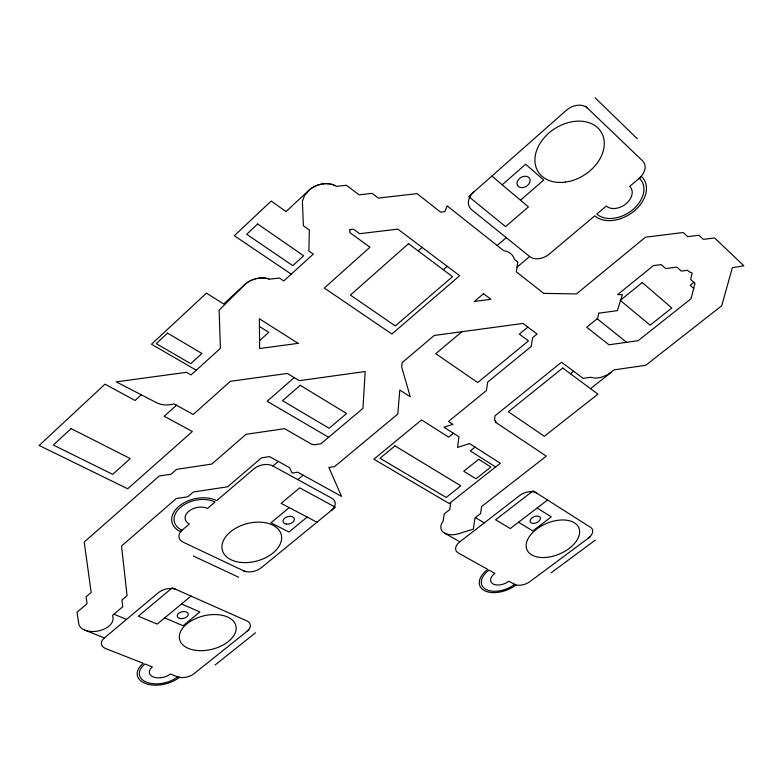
<?xml version="1.0" encoding="UTF-8"?>
<svg xmlns="http://www.w3.org/2000/svg" width="783" height="783" viewBox="0 0 783 783"><rect width="100%" height="100%" fill="white"/><g stroke="black" fill="none" stroke-linecap="round" stroke-linejoin="round"><path stroke-width="1.17" d="M450.685 502.402L449.785 509.576L444.206 513.961L443.158 520.979A16.658 10.257 -20.8 0 0 443.873 532.685L444.861 533.282A16.658 10.257 -20.8 0 0 458.916 533.624L473.382 529.102L474.987 517.955L480.556 513.628L481.604 506.562L546.309 456.137L496.011 422.575L494.504 419.424L495.042 415.773L561.528 362.245L583.12 378.355L590.353 377.308L595.706 378.13L600.6 377.514L607.295 374.94L614.264 369.83L645.711 365.309L721.72 305.761L732.33 267.747L743.85 265.77L714.595 237.954L703.369 239.373L698.974 235.243L687.67 236.662L683.197 232.492L645.417 237.22L576.484 293.919L543.705 293.39L516.34 271.828L517.788 262.09L514.323 259.339L514.03 258.292A19.869 14.29 -26.7 0 0 503.606 250.638L447.073 205.821L444.92 211.625L440.575 212.134L417.075 193.636L378.326 198.079L372.14 193.352L359.064 194.85L346.399 185.268L336.651 186.364C327.744 181.245 315.872 183.829 308.561 190.621L286.03 211.606L271.202 201.045L234.332 235.732L291.266 274.148M141.292 394.818L135.097 400.485L104.991 384.169L39.15 445.468L127.698 488.778L192.364 431.511L164.215 416.262L176.459 405.232M259.555 340.634L268.794 332.354L259.427 326.462M418.171 250.912L422.135 247.428M502.216 184.798L525.647 164.254L543.725 180.021L520.47 200.184M294.222 377.612L267.13 401.268L328.635 437.286M443.325 269.763L447.25 266.357M497.029 245.578L506.268 237.65M308.805 190.396L304.45 195.721L302.385 201.309L303.403 225.768L309.334 229.977L308.884 251.03L313.298 254.113L283.769 280.96L279.316 277.994L269.714 279.188C260.974 276.174 250.697 278.797 244.13 285.208L219.123 310.244L220.415 348.318L191.072 374.91L186.54 372.307L116.227 381.859L156.61 402.736A19.761 14.104 -12 0 0 172.622 404.282L174.051 403.901L193.205 414.471L230.427 381.301L287.4 373.442L299.263 380.685L365.162 371.514L362.969 408.334L320.883 443.814L314.335 444.783L311.497 444.147L284.611 428.683L246.068 434.301L211.753 464.094L176.635 469.32L171.037 474.234L159.262 475.995L84.202 542.061L91.18 592.428L86.091 596.793L87.07 603.654L76.988 612.286L78.76 623.708A17.373 10.512 -10.5 0 0 83.654 629.63L104.393 637.959A12.743 7.585 -11.1 0 0 105.813 648.618L143.269 663.338A24.518 14.211 -12.5 0 0 145.188 683.383A24.518 14.211 -12.5 0 0 179.18 677.452L170.342 673.977A12.254 7.106 -12.5 0 1 153.321 676.962A12.254 7.106 -12.5 0 1 152.382 666.92L144.894 663.974A22.335 12.949 -12.5 0 0 146.636 682.247A22.335 12.949 -12.5 0 0 177.614 676.835M309.814 189.525L310.381 189.085M181.979 530.267A24.645 16.061 -13.2 0 1 180.56 507.296A24.645 16.061 -13.2 0 1 215.051 502.04L207.524 508.47A13.526 8.819 -13.2 0 0 188.634 511.377A13.526 8.819 -13.2 0 0 189.378 523.964L180.384 531.628A27.053 17.627 -13.2 0 1 178.808 506.405A27.053 17.627 -13.2 0 1 216.685 500.64L253.927 468.851A13.644 9.102 -15.4 0 1 272.915 465.993L278.268 461.451M244.971 284.425L223.703 303.99L206.448 293.136L151.491 344.246L196.269 370.193M245.891 283.652L246.449 283.201M517.025 267.199L529.651 256.511A15.004 10.708 -28.6 0 0 549.363 254.035L594.767 215.805A30.821 21.807 -32.2 0 0 634.318 210.891A30.821 21.807 -32.2 0 0 641.483 176.459L629.679 186.403A15.406 10.903 -32.2 0 1 626.146 203.668A15.406 10.903 -32.2 0 1 606.316 206.076L596.812 214.082A28.08 19.869 -32.2 0 0 632.87 209.619A28.08 19.869 -32.2 0 0 639.378 178.24M461.911 331.708L435.749 353.701L477.708 382.535L528.466 340.908L519.335 334.116L527.85 327.098M104.393 637.959L158.44 592.633A12.91 7.938 -12.4 0 1 176.498 589.638M297.794 479.607L303.109 475.164M289.23 507.609L270.928 522.809L288.966 532.039L307.171 517.064M191.032 596.088L157.207 624.09L138.337 616.182L172.299 587.779L246.753 620.831A12.322 7.331 -14.4 0 1 246.978 631.362M453.416 433.263L448.639 437.129L421.567 419.942L373.873 459.19L449.207 503.547L500.317 463.272L469.506 443.56L457.585 447.416L458.926 436.787L443.981 427.234L452.926 424.337L448.493 421.469L486.468 390.511L487.643 382.114L531.187 346.507L532.636 337.688L537.079 334.057L522.995 323.438L434.232 335.457L402.051 362.705L401.699 367.021L410.253 396.775L399.79 390.022L397.803 414.021L334.556 466.599L328.88 467.461L341.545 496.393L297.736 472.198L292.088 473.059L289.573 467.686L269.538 456.626L261.532 457.82L227.687 486.772L193.323 492.008L187.803 496.784L176.292 498.546L121.522 546.015L127.061 595.657L121.962 599.974L122.745 606.737L112.674 615.242L113.016 617.924A17.373 10.512 -10.5 0 1 103.777 629.258A17.373 10.512 -10.5 0 1 84.897 630.188M475.036 447.093L470.299 450.881L495.61 466.952M248.837 629.875L194.027 673.693A12.156 7.027 -13.1 0 1 177.222 676.678M570.445 373.755L573.587 371.24M693.895 282.369L690.205 285.315L693.699 288.428M215.159 664.924L255.483 632.791M590.539 388.671L611.18 372.385M514.666 584.412A21.581 12.577 -21.2 0 1 485.763 589.325A21.581 12.577 -21.2 0 1 488.984 570.093L494.866 573.371A11.843 6.9 -21.2 0 0 493.075 583.942A11.843 6.9 -21.2 0 0 508.96 581.231L515.899 585.097A23.686 13.8 -21.2 0 1 484.188 590.48A23.686 13.8 -21.2 0 1 487.711 569.378L458.329 552.994A12.244 7.39 -20.8 0 1 459.856 541.777L519.569 495.6A12.518 7.664 -22.8 0 1 536.345 492.908M547.552 500.024L510.291 528.535L495.619 519.775L533.106 490.853L590.578 527.341A12.039 7.037 -23.5 0 1 588.043 538.401M590.088 536.884L530.052 581.524A11.774 6.812 -21.7 0 1 514.362 584.245M551.095 572.843L595.237 540.113M311.468 188.292L312.074 187.891M247.448 282.497L248.054 282.086M313.239 187.186L313.885 186.834M249.121 281.449L249.757 281.087M315.109 186.217L315.784 185.914M250.893 280.529L251.558 280.216M317.046 185.395L317.741 185.14M252.743 279.737L253.438 279.472M254.651 279.081L255.375 278.865M319.053 184.719L319.767 184.524M256.609 278.572L257.343 278.415M321.089 184.211L321.813 184.074M258.596 278.21L259.33 278.112M323.144 183.868L323.868 183.79M260.582 278.004L261.316 277.955M325.199 183.702L325.914 183.682M262.559 277.945L263.284 277.965M327.235 183.692L327.93 183.741M264.497 278.053L265.202 278.122M329.222 183.868L329.907 183.966M266.386 278.308L267.062 278.435M331.15 184.201L331.806 184.357M268.197 278.719L268.853 278.905M332.99 184.71L333.617 184.925M334.733 185.365L335.32 185.64M113.907 614.205L126.503 619.422M164.655 617.924L183.095 625.744L199.919 611.954L181.548 603.938M193.381 556.047L238.668 577.257M245.461 571.678L183.193 542.188A13.38 8.603 -13 0 1 182.38 529.934M316.968 522.232L281.126 503.342L299.703 487.848L335.349 507.198L261.199 567.812A12.861 8.036 -14.8 0 1 243.464 570.729M272.915 465.993L331.747 498.203A13.115 8.466 -17.2 0 1 331.248 510.555M444.587 533.135L459.856 541.777M475.398 517.641L484.286 522.878M518.493 522.261L532.812 530.923L551.32 516.878L537.118 508.01M597.184 318.75L626.615 342.308M529.651 256.511L471.728 209.775A15.601 11.686 -28.3 0 1 473.793 192.011M491.861 176.067L528.427 206.898L505.583 226.6L468.665 196.533L566.266 110.403A16.316 12.185 -34.2 0 1 587.544 108.162M585.557 106.263L642.598 160.897A15.67 11.148 -33.4 0 1 638.85 178.681M595.158 97.836L637.284 138.767M495.414 420.863L495.639 421.381M495.835 421.92L495.982 422.477M349.923 229.615L349.795 232.541L369.948 247.213L324.309 288.046L391.872 333.998L459.68 275.724L397.842 229.125L359.651 233.696L353.495 229.184L349.923 229.615M598.682 313.19L597.625 318.397L586.692 327.245L608.959 344.784L638.125 340.693L691.017 298.763L695.001 283.368L690.694 279.511L692.123 272.983A19.467 12.822 -32 0 1 687.543 270.301L681.298 271.075L676.884 267.12L665.726 268.579L661.234 264.595L653.384 265.613L617.689 294.584L622.426 294.662L617.298 310.665L598.682 313.19M257.666 223.977L246.674 234.283L292.783 265.662L303.628 255.767L257.666 223.977M167.542 333.137L156.257 343.62L190.749 363.674L201.945 353.485L167.542 333.137M71.106 428.604L53.332 445.067L112.693 474.341L130.272 458.603L71.106 428.604M408.511 243.679L350.402 295.074L395.317 325.934L452.535 276.663L408.511 243.679M300.241 385.295L282.516 400.69L329.144 428.281L346.615 413.502L300.241 385.295M483.522 293.694L474.361 301.465L490.941 299.282L483.522 293.694M395.004 445.909L379.97 458.261L446.202 497.459L460.884 485.842L395.004 445.909M642.256 282.585L620.273 300.378L650.144 325.18L671.804 307.973L642.256 282.585M562.742 368.039L508.314 411.741L544.332 436.278L597.918 394.152L562.742 368.039M478.736 459.318L463.751 471.229L475.986 478.785L490.892 467.011L478.736 459.318M298.137 343.355L259.633 348.513L259.359 318.779L298.137 343.355M522.496 187.607A6.988 5.187 -30.2 0 0 529.7 178.622A6.988 5.187 -30.2 0 0 518.454 179.571A6.988 5.187 -30.2 0 0 522.496 187.607M565.395 182.096A37.241 27.493 -32.7 0 0 601.53 132.63A37.241 27.493 -32.7 0 0 541.895 140.637A37.241 27.493 -32.7 0 0 565.395 182.096M180.159 618.531A5.638 3.406 -12.9 0 0 188.272 614.175A5.638 3.406 -12.9 0 0 179.767 612.6A5.638 3.406 -12.9 0 0 180.159 618.531M196.19 650.399A28.942 17.216 -13.6 0 0 236.006 626.469A28.942 17.216 -13.6 0 0 191.032 620.988A28.942 17.216 -13.6 0 0 196.19 650.399M533.419 523.445A5.471 3.289 -22.7 0 0 540.397 517.906A5.471 3.289 -22.7 0 0 531.97 517.896A5.471 3.289 -22.7 0 0 533.419 523.445M545.408 557.467A28.159 16.59 -22.8 0 0 578.872 527.879A28.159 16.59 -22.8 0 0 534.427 530.903A28.159 16.59 -22.8 0 0 545.408 557.467M286.284 524.121A5.824 3.739 -16 0 0 294.359 518.992A5.824 3.739 -16 0 0 285.413 517.651A5.824 3.739 -16 0 0 286.284 524.121M240.244 562.341A30.459 19.34 -14.8 0 0 281.4 535.318A30.459 19.34 -14.8 0 0 233.716 529.445A30.459 19.34 -14.8 0 0 240.244 562.341"/></g></svg>
